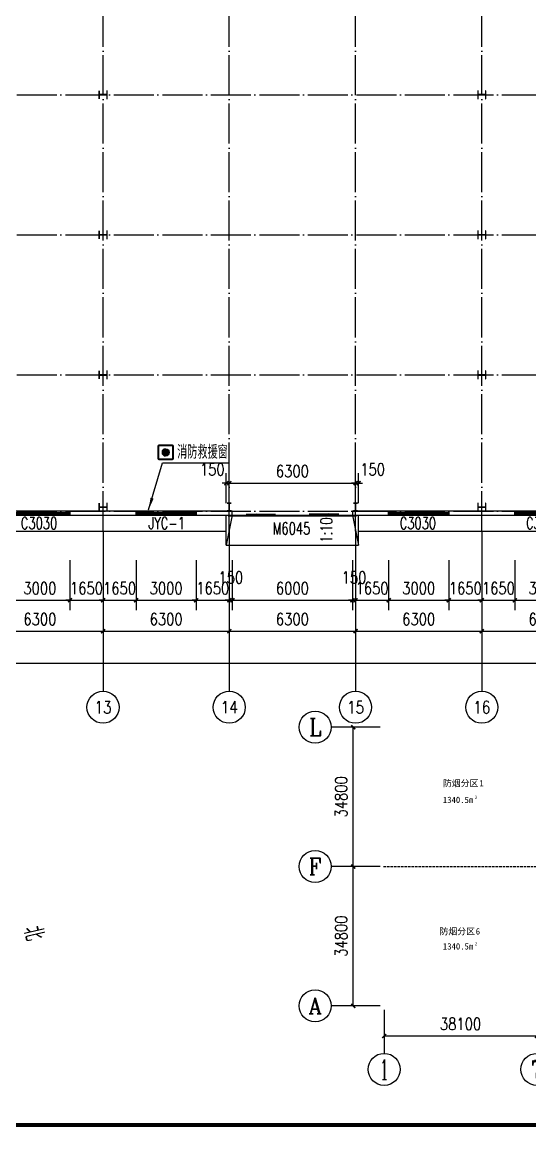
# Model space of a CAD drawing. Extents: x -21908402 to 2288787, y 79687 to 5079726.
# Drawn here: x 2192174 to 2217507, y 437987 to 493183 of the extents above; entities that cross this region are included whole.
import ezdxf
from ezdxf.enums import TextEntityAlignment as Align

# ---------------------------------------------------------------- set-up
doc = ezdxf.new("R2010")
doc.units = 0
doc.header["$LTSCALE"] = 1000
doc.linetypes.add('DASH', pattern=[0.35, 0.25, -0.1])
doc.linetypes.add('DOTE', pattern=[2.42, 2, -0.2, 0.02, -0.2])
doc.layers.get('0').update_dxf_attribs({"linetype": 'CONTINUOUS'})
doc.layers.get('DEFPOINTS').update_dxf_attribs({"linetype": 'CONTINUOUS'})
for name, color, linetype in [('AXIS', 3, 'CONTINUOUS'), ('AXIS_TEXT', 7, 'CONTINUOUS'), ('COLUMN', 9, 'CONTINUOUS'), ('DIM_LEAD', 3, 'CONTINUOUS'), ('DIM_SYMB', 3, 'CONTINUOUS'), ('DOTE', 1, 'DOTE'), ('GROUND', 2, 'CONTINUOUS'), ('PUB_DIM', 3, 'CONTINUOUS'), ('PUB_TEXT', 7, 'CONTINUOUS'), ('PUB_TITLE', 4, 'CONTINUOUS'), ('STAIR', 2, 'CONTINUOUS'), ('WALL', 6, 'CONTINUOUS'), ('WINDOW', 94, 'CONTINUOUS'), ('WINDOW_TEXT', 7, 'CONTINUOUS'), ('XF-灭火救援窗', 1, 'CONTINUOUS')]:
    doc.layers.add(name, color=color, linetype=linetype)
doc.styles.add('_TCH_AXIS', font='COMPLEX', dxfattribs={"bigfont": 'GBCBIG'})
doc.styles.add('_TCH_DIM', font='SIMPLEX', dxfattribs={"bigfont": 'GBCBIG'})
doc.styles.add('_TCH_WINDOW', font='SIMPLEX', dxfattribs={"bigfont": 'GBCBIG'})
doc.styles.add('COMPLEX', font='COMPLEX')
doc.styles.add('DIM_FONT', font='simplex.shx', dxfattribs={"width": 0.8})
doc.styles.add('宋体', font='')
doc.styles.get('宋体').set_extended_font_data('SimSun')
doc.dimstyles.new('DIMN1000', dxfattribs={"dimscale": 10, "dimtxt": 300, "dimasz": 100, "dimexe": 250, "dimexo": 300, "dimgap": 150, "dimtad": 1, "dimdec": 0, "dimzin": 0, "dimtxsty": 'DIM_FONT', "dimblk": 'ARCHTICK', "dimcen": 0.09, "dimclrt": 7, "dimazin": 3, "dimtfac": 1, "dimtdec": 0, "dimtix": 1, "dimtmove": 0, "dimatfit": 3, "dimtolj": 1, "dimtzin": 0})
doc.dimstyles.new('DIMN200', dxfattribs={"dimscale": 2, "dimtxt": 300, "dimasz": 100, "dimexe": 250, "dimexo": 300, "dimgap": 150, "dimtad": 1, "dimdec": 0, "dimzin": 0, "dimtxsty": 'DIM_FONT', "dimblk": 'ARCHTICK', "dimcen": 0.09, "dimclrt": 7, "dimazin": 3, "dimtfac": 1, "dimtdec": 0, "dimtix": 1, "dimtmove": 0, "dimatfit": 3, "dimtolj": 1, "dimtzin": 0})

# ---------------------------------------------------------------- blocks, each defined once
blk = doc.blocks.new('XF-灭火救援窗图例')
at = {"layer": 'XF-灭火救援窗'}
h = blk.add_hatch(color=256, dxfattribs=at)
h.dxf.hatch_style = 1
h.paths.add_polyline_path([(0, 110, 1), (0, 350, 1)])
for points in [[(-200, -20), (200, -20, 0.414214), (250, 30), (250, 430, 0.414214), (200, 480), (-200, 480, 0.414214), (-250, 430), (-250, 30, 0.414214)], [(-210, 0), (210, 0, 0.414214), (230, 20), (230, 440, 0.414214), (210, 460), (-210, 460, 0.414214), (-230, 440), (-230, 20, 0.414214)]]:
    blk.add_lwpolyline(points, format="xyb", close=True, dxfattribs=at)
for points in [[(0, 350, 1), (0, 110, 30.793651)], [(0, 350, -1), (0, 110, -30.793651)]]:
    blk.add_lwpolyline(points, format="xyb", dxfattribs=at)
blk = doc.blocks.new('_AXISO')
blk.add_circle((0, 0), 0.5)
at = {"layer": 'AXIS_TEXT', "style": 'COMPLEX', "width": 1.041667}
blk.add_attdef('A', text='', height=0.56, dxfattribs=at).set_placement((-0.25, -0.28), (0.25, -0.28), align=Align.FIT)
blk = doc.blocks.new('_ARCHTICK')
at = {"color": 0, "linetype": 'BYBLOCK', "const_width": 0.4}
blk.add_lwpolyline([(-0.5, -0.5), (0.5, 0.5)], dxfattribs=at)
blk = doc.blocks.new('*D720')
at = {"layer": 'DEFPOINTS', "color": 0}
for p in [(2397984, 223286), (2436084, 223286), (2436084, 216769)]:
    blk.add_point(p, dxfattribs=at)
at = {"layer": 'PUB_DIM', "color": 0}
for p, q in [((2397984, 220286), (2397984, 214269)), ((2436084, 220286), (2436084, 214269)), ((2397984, 216769), (2436084, 216769))]:
    blk.add_line(p, q, dxfattribs=at)
at = {"layer": 'PUB_DIM', "color": 0, "xscale": 1000, "yscale": 1000, "zscale": 1000, "rotation": 180}
blk.add_blockref('_ARCHTICK', (2397984, 216769), dxfattribs=at)
at = {"layer": 'PUB_DIM', "color": 0, "xscale": 1000, "yscale": 1000, "zscale": 1000}
blk.add_blockref('_ARCHTICK', (2436084, 216769), dxfattribs=at)
at = {"layer": 'PUB_DIM', "color": 7, "insert": (2417034, 219769), "char_height": 3000, "attachment_point": 5, "style": 'DIM_FONT'}
blk.add_mtext('\\A1;38100', dxfattribs=at)
blk = doc.blocks.new('*D721')
at = {"layer": 'DEFPOINTS', "color": 0}
for p in [(2436084, 223286), (2473884, 223286), (2473884, 216769)]:
    blk.add_point(p, dxfattribs=at)
at = {"layer": 'PUB_DIM', "color": 0}
for p, q in [((2436084, 220286), (2436084, 214269)), ((2473884, 220286), (2473884, 214269)), ((2436084, 216769), (2473884, 216769))]:
    blk.add_line(p, q, dxfattribs=at)
at = {"layer": 'PUB_DIM', "color": 0, "xscale": 1000, "yscale": 1000, "zscale": 1000, "rotation": 180}
blk.add_blockref('_ARCHTICK', (2436084, 216769), dxfattribs=at)
at = {"layer": 'PUB_DIM', "color": 0, "xscale": 1000, "yscale": 1000, "zscale": 1000}
blk.add_blockref('_ARCHTICK', (2473884, 216769), dxfattribs=at)
at = {"layer": 'PUB_DIM', "color": 7, "insert": (2454984, 219769), "char_height": 3000, "attachment_point": 5, "style": 'DIM_FONT'}
blk.add_mtext('\\A1;37800', dxfattribs=at)
blk = doc.blocks.new('*D722')
at = {"layer": 'DEFPOINTS', "color": 0}
for p in [(2473884, 223286), (2511984, 223286), (2511984, 216769)]:
    blk.add_point(p, dxfattribs=at)
at = {"layer": 'PUB_DIM', "color": 0}
for p, q in [((2473884, 220286), (2473884, 214269)), ((2511984, 220286), (2511984, 214269)), ((2473884, 216769), (2511984, 216769))]:
    blk.add_line(p, q, dxfattribs=at)
at = {"layer": 'PUB_DIM', "color": 0, "xscale": 1000, "yscale": 1000, "zscale": 1000, "rotation": 180}
blk.add_blockref('_ARCHTICK', (2473884, 216769), dxfattribs=at)
at = {"layer": 'PUB_DIM', "color": 0, "xscale": 1000, "yscale": 1000, "zscale": 1000}
blk.add_blockref('_ARCHTICK', (2511984, 216769), dxfattribs=at)
at = {"layer": 'PUB_DIM', "color": 7, "insert": (2492934, 219769), "char_height": 3000, "attachment_point": 5, "style": 'DIM_FONT'}
blk.add_mtext('\\A1;38100', dxfattribs=at)
blk = doc.blocks.new('*D723')
at = {"layer": 'DEFPOINTS', "color": 0}
for p in [(2390242, 259086), (2395837, 259086), (2395837, 224286)]:
    blk.add_point(p, dxfattribs=at)
at = {"layer": 'PUB_DIM', "color": 0}
for p, q in [((2392837, 259086), (2387742, 259086)), ((2390242, 224286), (2390242, 259086)), ((2392837, 224286), (2387742, 224286))]:
    blk.add_line(p, q, dxfattribs=at)
at = {"layer": 'PUB_DIM', "color": 0, "xscale": 1000, "yscale": 1000, "zscale": 1000}
for p, rotation in [((2390242, 259086), 90), ((2390242, 224286), 270)]:
    blk.add_blockref('_ARCHTICK', p, dxfattribs=dict(at, rotation=rotation))
at = {"layer": 'PUB_DIM', "color": 7, "insert": (2387242, 241686), "char_height": 3000, "attachment_point": 5, "rotation": 90, "style": 'DIM_FONT'}
blk.add_mtext('\\A1;34800', dxfattribs=at)
blk = doc.blocks.new('*D724')
at = {"layer": 'DEFPOINTS', "color": 0}
for p in [(2390242, 293886), (2395837, 293886), (2395837, 259086)]:
    blk.add_point(p, dxfattribs=at)
at = {"layer": 'PUB_DIM', "color": 0}
for p, q in [((2392837, 293886), (2387742, 293886)), ((2390242, 259086), (2390242, 293886)), ((2392837, 259086), (2387742, 259086))]:
    blk.add_line(p, q, dxfattribs=at)
at = {"layer": 'PUB_DIM', "color": 0, "xscale": 1000, "yscale": 1000, "zscale": 1000}
for p, rotation in [((2390242, 293886), 90), ((2390242, 259086), 270)]:
    blk.add_blockref('_ARCHTICK', p, dxfattribs=dict(at, rotation=rotation))
at = {"layer": 'PUB_DIM', "color": 7, "insert": (2387242, 276486), "char_height": 3000, "attachment_point": 5, "rotation": 90, "style": 'DIM_FONT'}
blk.add_mtext('\\A1;34800', dxfattribs=at)
blk = doc.blocks.new('*D331')
at = {"layer": 'DEFPOINTS', "color": 0}
for p in [(2202510, 470146), (2202360, 468552), (2202510, 468552)]:
    blk.add_point(p, dxfattribs=at)
at = {"layer": 'PUB_DIM', "color": 0}
for p, q in [((2202360, 469152), (2202360, 470646)), ((2202510, 469152), (2202510, 470646)), ((2202360, 470146), (2202160, 470146)), ((2202360, 470146), (2202510, 470146)), ((2202510, 470146), (2202710, 470146))]:
    blk.add_line(p, q, dxfattribs=at)
at = {"layer": 'PUB_DIM', "color": 0, "xscale": 200, "yscale": 200, "zscale": 200}
blk.add_blockref('_ARCHTICK', (2202360, 470146), dxfattribs=at)
at = {"layer": 'PUB_DIM', "color": 0, "xscale": 200, "yscale": 200, "zscale": 200, "rotation": 180}
blk.add_blockref('_ARCHTICK', (2202510, 470146), dxfattribs=at)
at = {"layer": 'PUB_DIM', "color": 7, "insert": (2201660, 470836), "char_height": 600, "attachment_point": 5, "style": 'DIM_FONT'}
blk.add_mtext('\\A1;150', dxfattribs=at)
blk = doc.blocks.new('*D332')
at = {"layer": 'DEFPOINTS', "color": 0}
for p in [(2208810, 470146), (2202510, 468552), (2208810, 468552)]:
    blk.add_point(p, dxfattribs=at)
at = {"layer": 'PUB_DIM', "color": 0}
for p, q in [((2202510, 469152), (2202510, 470646)), ((2208810, 469152), (2208810, 470646)), ((2202510, 470146), (2208810, 470146))]:
    blk.add_line(p, q, dxfattribs=at)
at = {"layer": 'PUB_DIM', "color": 0, "xscale": 200, "yscale": 200, "zscale": 200, "rotation": 180}
blk.add_blockref('_ARCHTICK', (2202510, 470146), dxfattribs=at)
at = {"layer": 'PUB_DIM', "color": 0, "xscale": 200, "yscale": 200, "zscale": 200}
blk.add_blockref('_ARCHTICK', (2208810, 470146), dxfattribs=at)
at = {"layer": 'PUB_DIM', "color": 7, "insert": (2205660, 470746), "char_height": 600, "attachment_point": 5, "style": 'DIM_FONT'}
blk.add_mtext('\\A1;6300', dxfattribs=at)
blk = doc.blocks.new('*D333')
at = {"layer": 'DEFPOINTS', "color": 0}
for p in [(2208960, 470146), (2208810, 468552), (2208960, 468552)]:
    blk.add_point(p, dxfattribs=at)
at = {"layer": 'PUB_DIM', "color": 0}
for p, q in [((2208810, 469152), (2208810, 470646)), ((2208960, 469152), (2208960, 470646)), ((2208810, 470146), (2208610, 470146)), ((2208810, 470146), (2208960, 470146)), ((2208960, 470146), (2209160, 470146))]:
    blk.add_line(p, q, dxfattribs=at)
at = {"layer": 'PUB_DIM', "color": 0, "xscale": 200, "yscale": 200, "zscale": 200}
blk.add_blockref('_ARCHTICK', (2208810, 470146), dxfattribs=at)
at = {"layer": 'PUB_DIM', "color": 0, "xscale": 200, "yscale": 200, "zscale": 200, "rotation": 180}
blk.add_blockref('_ARCHTICK', (2208960, 470146), dxfattribs=at)
at = {"layer": 'PUB_DIM', "color": 7, "insert": (2209660, 470836), "char_height": 600, "attachment_point": 5, "style": 'DIM_FONT'}
blk.add_mtext('\\A1;150', dxfattribs=at)
blk = doc.blocks.new('*D452')
at = {"layer": 'DEFPOINTS', "color": 0}
for p in [(2191560, 466899), (2194560, 466899), (2194560, 464299)]:
    blk.add_point(p, dxfattribs=at)
at = {"layer": 'PUB_DIM', "color": 0}
for p, q in [((2191560, 466299), (2191560, 463799)), ((2194560, 466299), (2194560, 463799)), ((2191560, 464299), (2194560, 464299))]:
    blk.add_line(p, q, dxfattribs=at)
at = {"layer": 'PUB_DIM', "color": 0, "xscale": 200, "yscale": 200, "zscale": 200, "rotation": 180}
blk.add_blockref('_ARCHTICK', (2191560, 464299), dxfattribs=at)
at = {"layer": 'PUB_DIM', "color": 0, "xscale": 200, "yscale": 200, "zscale": 200}
blk.add_blockref('_ARCHTICK', (2194560, 464299), dxfattribs=at)
at = {"layer": 'PUB_DIM', "color": 7, "insert": (2193060, 464899), "char_height": 600, "attachment_point": 5, "style": 'DIM_FONT'}
blk.add_mtext('\\A1;3000', dxfattribs=at)
blk = doc.blocks.new('*D453')
at = {"layer": 'DEFPOINTS', "color": 0}
for p in [(2194560, 466899), (2196210, 466899), (2196210, 464299)]:
    blk.add_point(p, dxfattribs=at)
at = {"layer": 'PUB_DIM', "color": 0}
for p, q in [((2194560, 466299), (2194560, 463799)), ((2196210, 466299), (2196210, 463799)), ((2194560, 464299), (2194360, 464299)), ((2194560, 464299), (2196210, 464299)), ((2196210, 464299), (2196410, 464299))]:
    blk.add_line(p, q, dxfattribs=at)
at = {"layer": 'PUB_DIM', "color": 0, "xscale": 200, "yscale": 200, "zscale": 200}
blk.add_blockref('_ARCHTICK', (2194560, 464299), dxfattribs=at)
at = {"layer": 'PUB_DIM', "color": 0, "xscale": 200, "yscale": 200, "zscale": 200, "rotation": 180}
blk.add_blockref('_ARCHTICK', (2196210, 464299), dxfattribs=at)
at = {"layer": 'PUB_DIM', "color": 7, "insert": (2195385, 464899), "char_height": 600, "attachment_point": 5, "style": 'DIM_FONT'}
blk.add_mtext('\\A1;1650', dxfattribs=at)
blk = doc.blocks.new('*D454')
at = {"layer": 'DEFPOINTS', "color": 0}
for p in [(2196210, 466899), (2197860, 466899), (2197860, 464299)]:
    blk.add_point(p, dxfattribs=at)
at = {"layer": 'PUB_DIM', "color": 0}
for p, q in [((2196210, 466299), (2196210, 463799)), ((2197860, 466299), (2197860, 463799)), ((2196210, 464299), (2196010, 464299)), ((2196210, 464299), (2197860, 464299)), ((2197860, 464299), (2198060, 464299))]:
    blk.add_line(p, q, dxfattribs=at)
at = {"layer": 'PUB_DIM', "color": 0, "xscale": 200, "yscale": 200, "zscale": 200}
blk.add_blockref('_ARCHTICK', (2196210, 464299), dxfattribs=at)
at = {"layer": 'PUB_DIM', "color": 0, "xscale": 200, "yscale": 200, "zscale": 200, "rotation": 180}
blk.add_blockref('_ARCHTICK', (2197860, 464299), dxfattribs=at)
at = {"layer": 'PUB_DIM', "color": 7, "insert": (2197035, 464899), "char_height": 600, "attachment_point": 5, "style": 'DIM_FONT'}
blk.add_mtext('\\A1;1650', dxfattribs=at)
blk = doc.blocks.new('*D455')
at = {"layer": 'DEFPOINTS', "color": 0}
for p in [(2197860, 466899), (2200860, 466899), (2200860, 464299)]:
    blk.add_point(p, dxfattribs=at)
at = {"layer": 'PUB_DIM', "color": 0}
for p, q in [((2197860, 466299), (2197860, 463799)), ((2200860, 466299), (2200860, 463799)), ((2197860, 464299), (2200860, 464299))]:
    blk.add_line(p, q, dxfattribs=at)
at = {"layer": 'PUB_DIM', "color": 0, "xscale": 200, "yscale": 200, "zscale": 200, "rotation": 180}
blk.add_blockref('_ARCHTICK', (2197860, 464299), dxfattribs=at)
at = {"layer": 'PUB_DIM', "color": 0, "xscale": 200, "yscale": 200, "zscale": 200}
blk.add_blockref('_ARCHTICK', (2200860, 464299), dxfattribs=at)
at = {"layer": 'PUB_DIM', "color": 7, "insert": (2199360, 464899), "char_height": 600, "attachment_point": 5, "style": 'DIM_FONT'}
blk.add_mtext('\\A1;3000', dxfattribs=at)
blk = doc.blocks.new('*D456')
at = {"layer": 'DEFPOINTS', "color": 0}
for p in [(2200860, 466899), (2202510, 466899), (2202510, 464299)]:
    blk.add_point(p, dxfattribs=at)
at = {"layer": 'PUB_DIM', "color": 0}
for p, q in [((2200860, 466299), (2200860, 463799)), ((2202510, 466299), (2202510, 463799)), ((2200860, 464299), (2200660, 464299)), ((2200860, 464299), (2202510, 464299)), ((2202510, 464299), (2202710, 464299))]:
    blk.add_line(p, q, dxfattribs=at)
at = {"layer": 'PUB_DIM', "color": 0, "xscale": 200, "yscale": 200, "zscale": 200}
blk.add_blockref('_ARCHTICK', (2200860, 464299), dxfattribs=at)
at = {"layer": 'PUB_DIM', "color": 0, "xscale": 200, "yscale": 200, "zscale": 200, "rotation": 180}
blk.add_blockref('_ARCHTICK', (2202510, 464299), dxfattribs=at)
at = {"layer": 'PUB_DIM', "color": 7, "insert": (2201685, 464899), "char_height": 600, "attachment_point": 5, "style": 'DIM_FONT'}
blk.add_mtext('\\A1;1650', dxfattribs=at)
blk = doc.blocks.new('*D457')
at = {"layer": 'DEFPOINTS', "color": 0}
for p in [(2202510, 466899), (2202660, 466899), (2202660, 464299)]:
    blk.add_point(p, dxfattribs=at)
at = {"layer": 'PUB_DIM', "color": 0}
for p, q in [((2202510, 466299), (2202510, 463799)), ((2202660, 466299), (2202660, 463799)), ((2202510, 464299), (2202310, 464299)), ((2202510, 464299), (2202660, 464299)), ((2202660, 464299), (2202860, 464299))]:
    blk.add_line(p, q, dxfattribs=at)
at = {"layer": 'PUB_DIM', "color": 0, "xscale": 200, "yscale": 200, "zscale": 200}
blk.add_blockref('_ARCHTICK', (2202510, 464299), dxfattribs=at)
at = {"layer": 'PUB_DIM', "color": 0, "xscale": 200, "yscale": 200, "zscale": 200, "rotation": 180}
blk.add_blockref('_ARCHTICK', (2202660, 464299), dxfattribs=at)
at = {"layer": 'PUB_DIM', "color": 7, "insert": (2202585, 465434), "char_height": 600, "attachment_point": 5, "style": 'DIM_FONT'}
blk.add_mtext('\\A1;150', dxfattribs=at)
blk = doc.blocks.new('*D458')
at = {"layer": 'DEFPOINTS', "color": 0}
for p in [(2202660, 466899), (2208660, 466899), (2208660, 464299)]:
    blk.add_point(p, dxfattribs=at)
at = {"layer": 'PUB_DIM', "color": 0}
for p, q in [((2202660, 466299), (2202660, 463799)), ((2208660, 466299), (2208660, 463799)), ((2202660, 464299), (2208660, 464299))]:
    blk.add_line(p, q, dxfattribs=at)
at = {"layer": 'PUB_DIM', "color": 0, "xscale": 200, "yscale": 200, "zscale": 200, "rotation": 180}
blk.add_blockref('_ARCHTICK', (2202660, 464299), dxfattribs=at)
at = {"layer": 'PUB_DIM', "color": 0, "xscale": 200, "yscale": 200, "zscale": 200}
blk.add_blockref('_ARCHTICK', (2208660, 464299), dxfattribs=at)
at = {"layer": 'PUB_DIM', "color": 7, "insert": (2205660, 464899), "char_height": 600, "attachment_point": 5, "style": 'DIM_FONT'}
blk.add_mtext('\\A1;6000', dxfattribs=at)
blk = doc.blocks.new('*D459')
at = {"layer": 'DEFPOINTS', "color": 0}
for p in [(2208660, 466899), (2208810, 466899), (2208810, 464299)]:
    blk.add_point(p, dxfattribs=at)
at = {"layer": 'PUB_DIM', "color": 0}
for p, q in [((2208660, 466299), (2208660, 463799)), ((2208810, 466299), (2208810, 463799)), ((2208660, 464299), (2208460, 464299)), ((2208660, 464299), (2208810, 464299)), ((2208810, 464299), (2209010, 464299))]:
    blk.add_line(p, q, dxfattribs=at)
at = {"layer": 'PUB_DIM', "color": 0, "xscale": 200, "yscale": 200, "zscale": 200}
blk.add_blockref('_ARCHTICK', (2208660, 464299), dxfattribs=at)
at = {"layer": 'PUB_DIM', "color": 0, "xscale": 200, "yscale": 200, "zscale": 200, "rotation": 180}
blk.add_blockref('_ARCHTICK', (2208810, 464299), dxfattribs=at)
at = {"layer": 'PUB_DIM', "color": 7, "insert": (2208735, 465434), "char_height": 600, "attachment_point": 5, "style": 'DIM_FONT'}
blk.add_mtext('\\A1;150', dxfattribs=at)
blk = doc.blocks.new('*D460')
at = {"layer": 'DEFPOINTS', "color": 0}
for p in [(2208810, 466899), (2210460, 466899), (2210460, 464299)]:
    blk.add_point(p, dxfattribs=at)
at = {"layer": 'PUB_DIM', "color": 0}
for p, q in [((2208810, 466299), (2208810, 463799)), ((2210460, 466299), (2210460, 463799)), ((2208810, 464299), (2208610, 464299)), ((2208810, 464299), (2210460, 464299)), ((2210460, 464299), (2210660, 464299))]:
    blk.add_line(p, q, dxfattribs=at)
at = {"layer": 'PUB_DIM', "color": 0, "xscale": 200, "yscale": 200, "zscale": 200}
blk.add_blockref('_ARCHTICK', (2208810, 464299), dxfattribs=at)
at = {"layer": 'PUB_DIM', "color": 0, "xscale": 200, "yscale": 200, "zscale": 200, "rotation": 180}
blk.add_blockref('_ARCHTICK', (2210460, 464299), dxfattribs=at)
at = {"layer": 'PUB_DIM', "color": 7, "insert": (2209635, 464899), "char_height": 600, "attachment_point": 5, "style": 'DIM_FONT'}
blk.add_mtext('\\A1;1650', dxfattribs=at)
blk = doc.blocks.new('*D461')
at = {"layer": 'DEFPOINTS', "color": 0}
for p in [(2210460, 466899), (2213460, 466899), (2213460, 464299)]:
    blk.add_point(p, dxfattribs=at)
at = {"layer": 'PUB_DIM', "color": 0}
for p, q in [((2210460, 466299), (2210460, 463799)), ((2213460, 466299), (2213460, 463799)), ((2210460, 464299), (2213460, 464299))]:
    blk.add_line(p, q, dxfattribs=at)
at = {"layer": 'PUB_DIM', "color": 0, "xscale": 200, "yscale": 200, "zscale": 200, "rotation": 180}
blk.add_blockref('_ARCHTICK', (2210460, 464299), dxfattribs=at)
at = {"layer": 'PUB_DIM', "color": 0, "xscale": 200, "yscale": 200, "zscale": 200}
blk.add_blockref('_ARCHTICK', (2213460, 464299), dxfattribs=at)
at = {"layer": 'PUB_DIM', "color": 7, "insert": (2211960, 464899), "char_height": 600, "attachment_point": 5, "style": 'DIM_FONT'}
blk.add_mtext('\\A1;3000', dxfattribs=at)
blk = doc.blocks.new('*D462')
at = {"layer": 'DEFPOINTS', "color": 0}
for p in [(2213460, 466899), (2215110, 466899), (2215110, 464299)]:
    blk.add_point(p, dxfattribs=at)
at = {"layer": 'PUB_DIM', "color": 0}
for p, q in [((2213460, 466299), (2213460, 463799)), ((2215110, 466299), (2215110, 463799)), ((2213460, 464299), (2213260, 464299)), ((2213460, 464299), (2215110, 464299)), ((2215110, 464299), (2215310, 464299))]:
    blk.add_line(p, q, dxfattribs=at)
at = {"layer": 'PUB_DIM', "color": 0, "xscale": 200, "yscale": 200, "zscale": 200}
blk.add_blockref('_ARCHTICK', (2213460, 464299), dxfattribs=at)
at = {"layer": 'PUB_DIM', "color": 0, "xscale": 200, "yscale": 200, "zscale": 200, "rotation": 180}
blk.add_blockref('_ARCHTICK', (2215110, 464299), dxfattribs=at)
at = {"layer": 'PUB_DIM', "color": 7, "insert": (2214285, 464899), "char_height": 600, "attachment_point": 5, "style": 'DIM_FONT'}
blk.add_mtext('\\A1;1650', dxfattribs=at)
blk = doc.blocks.new('*D463')
at = {"layer": 'DEFPOINTS', "color": 0}
for p in [(2215110, 466899), (2216760, 466899), (2216760, 464299)]:
    blk.add_point(p, dxfattribs=at)
at = {"layer": 'PUB_DIM', "color": 0}
for p, q in [((2215110, 466299), (2215110, 463799)), ((2216760, 466299), (2216760, 463799)), ((2215110, 464299), (2214910, 464299)), ((2215110, 464299), (2216760, 464299)), ((2216760, 464299), (2216960, 464299))]:
    blk.add_line(p, q, dxfattribs=at)
at = {"layer": 'PUB_DIM', "color": 0, "xscale": 200, "yscale": 200, "zscale": 200}
blk.add_blockref('_ARCHTICK', (2215110, 464299), dxfattribs=at)
at = {"layer": 'PUB_DIM', "color": 0, "xscale": 200, "yscale": 200, "zscale": 200, "rotation": 180}
blk.add_blockref('_ARCHTICK', (2216760, 464299), dxfattribs=at)
at = {"layer": 'PUB_DIM', "color": 7, "insert": (2215935, 464899), "char_height": 600, "attachment_point": 5, "style": 'DIM_FONT'}
blk.add_mtext('\\A1;1650', dxfattribs=at)
blk = doc.blocks.new('*D464')
at = {"layer": 'DEFPOINTS', "color": 0}
for p in [(2216760, 466899), (2219760, 466899), (2219760, 464299)]:
    blk.add_point(p, dxfattribs=at)
at = {"layer": 'PUB_DIM', "color": 0}
for p, q in [((2216760, 466299), (2216760, 463799)), ((2219760, 466299), (2219760, 463799)), ((2216760, 464299), (2219760, 464299))]:
    blk.add_line(p, q, dxfattribs=at)
at = {"layer": 'PUB_DIM', "color": 0, "xscale": 200, "yscale": 200, "zscale": 200, "rotation": 180}
blk.add_blockref('_ARCHTICK', (2216760, 464299), dxfattribs=at)
at = {"layer": 'PUB_DIM', "color": 0, "xscale": 200, "yscale": 200, "zscale": 200}
blk.add_blockref('_ARCHTICK', (2219760, 464299), dxfattribs=at)
at = {"layer": 'PUB_DIM', "color": 7, "insert": (2218260, 464899), "char_height": 600, "attachment_point": 5, "style": 'DIM_FONT'}
blk.add_mtext('\\A1;3000', dxfattribs=at)
blk = doc.blocks.new('*D619')
at = {"layer": 'AXIS', "color": 0}
for p, q in [((2189910, 467152), (2189910, 462252)), ((2196210, 467152), (2196210, 462252)), ((2189910, 462752), (2196210, 462752))]:
    blk.add_line(p, q, dxfattribs=at)
at = {"layer": 'DEFPOINTS', "color": 0}
for p in [(2189910, 467752), (2196210, 467752), (2196210, 462752)]:
    blk.add_point(p, dxfattribs=at)
at = {"layer": 'AXIS', "color": 0, "xscale": 200, "yscale": 200, "zscale": 200, "rotation": 180}
blk.add_blockref('_ARCHTICK', (2189910, 462752), dxfattribs=at)
at = {"layer": 'AXIS', "color": 0, "xscale": 200, "yscale": 200, "zscale": 200}
blk.add_blockref('_ARCHTICK', (2196210, 462752), dxfattribs=at)
at = {"layer": 'AXIS', "color": 7, "insert": (2193060, 463352), "char_height": 600, "attachment_point": 5, "style": 'DIM_FONT'}
blk.add_mtext('\\A1;6300', dxfattribs=at)
blk = doc.blocks.new('*D620')
at = {"layer": 'AXIS', "color": 0}
for p, q in [((2196210, 467152), (2196210, 462252)), ((2202510, 467152), (2202510, 462252)), ((2196210, 462752), (2202510, 462752))]:
    blk.add_line(p, q, dxfattribs=at)
at = {"layer": 'DEFPOINTS', "color": 0}
for p in [(2196210, 467752), (2202510, 467752), (2202510, 462752)]:
    blk.add_point(p, dxfattribs=at)
at = {"layer": 'AXIS', "color": 0, "xscale": 200, "yscale": 200, "zscale": 200, "rotation": 180}
blk.add_blockref('_ARCHTICK', (2196210, 462752), dxfattribs=at)
at = {"layer": 'AXIS', "color": 0, "xscale": 200, "yscale": 200, "zscale": 200}
blk.add_blockref('_ARCHTICK', (2202510, 462752), dxfattribs=at)
at = {"layer": 'AXIS', "color": 7, "insert": (2199360, 463352), "char_height": 600, "attachment_point": 5, "style": 'DIM_FONT'}
blk.add_mtext('\\A1;6300', dxfattribs=at)
blk = doc.blocks.new('*D621')
at = {"layer": 'AXIS', "color": 0}
for p, q in [((2202510, 467152), (2202510, 462252)), ((2208810, 467152), (2208810, 462252)), ((2202510, 462752), (2208810, 462752))]:
    blk.add_line(p, q, dxfattribs=at)
at = {"layer": 'DEFPOINTS', "color": 0}
for p in [(2202510, 467752), (2208810, 467752), (2208810, 462752)]:
    blk.add_point(p, dxfattribs=at)
at = {"layer": 'AXIS', "color": 0, "xscale": 200, "yscale": 200, "zscale": 200, "rotation": 180}
blk.add_blockref('_ARCHTICK', (2202510, 462752), dxfattribs=at)
at = {"layer": 'AXIS', "color": 0, "xscale": 200, "yscale": 200, "zscale": 200}
blk.add_blockref('_ARCHTICK', (2208810, 462752), dxfattribs=at)
at = {"layer": 'AXIS', "color": 7, "insert": (2205660, 463352), "char_height": 600, "attachment_point": 5, "style": 'DIM_FONT'}
blk.add_mtext('\\A1;6300', dxfattribs=at)
blk = doc.blocks.new('*D622')
at = {"layer": 'AXIS', "color": 0}
for p, q in [((2208810, 467152), (2208810, 462252)), ((2215110, 467152), (2215110, 462252)), ((2208810, 462752), (2215110, 462752))]:
    blk.add_line(p, q, dxfattribs=at)
at = {"layer": 'DEFPOINTS', "color": 0}
for p in [(2208810, 467752), (2215110, 467752), (2215110, 462752)]:
    blk.add_point(p, dxfattribs=at)
at = {"layer": 'AXIS', "color": 0, "xscale": 200, "yscale": 200, "zscale": 200, "rotation": 180}
blk.add_blockref('_ARCHTICK', (2208810, 462752), dxfattribs=at)
at = {"layer": 'AXIS', "color": 0, "xscale": 200, "yscale": 200, "zscale": 200}
blk.add_blockref('_ARCHTICK', (2215110, 462752), dxfattribs=at)
at = {"layer": 'AXIS', "color": 7, "insert": (2211960, 463352), "char_height": 600, "attachment_point": 5, "style": 'DIM_FONT'}
blk.add_mtext('\\A1;6300', dxfattribs=at)
blk = doc.blocks.new('*D623')
at = {"layer": 'AXIS', "color": 0}
for p, q in [((2215110, 467152), (2215110, 462252)), ((2221410, 467152), (2221410, 462252)), ((2215110, 462752), (2221410, 462752))]:
    blk.add_line(p, q, dxfattribs=at)
at = {"layer": 'DEFPOINTS', "color": 0}
for p in [(2215110, 467752), (2221410, 467752), (2221410, 462752)]:
    blk.add_point(p, dxfattribs=at)
at = {"layer": 'AXIS', "color": 0, "xscale": 200, "yscale": 200, "zscale": 200, "rotation": 180}
blk.add_blockref('_ARCHTICK', (2215110, 462752), dxfattribs=at)
at = {"layer": 'AXIS', "color": 0, "xscale": 200, "yscale": 200, "zscale": 200}
blk.add_blockref('_ARCHTICK', (2221410, 462752), dxfattribs=at)
at = {"layer": 'AXIS', "color": 7, "insert": (2218260, 463352), "char_height": 600, "attachment_point": 5, "style": 'DIM_FONT'}
blk.add_mtext('\\A1;6300', dxfattribs=at)
blk = doc.blocks.new('*D627')
at = {"layer": 'AXIS', "color": 0}
for p, q in [((2120110, 467152), (2120110, 460652)), ((2234510, 467152), (2234510, 460652)), ((2120110, 461152), (2234510, 461152))]:
    blk.add_line(p, q, dxfattribs=at)
at = {"layer": 'DEFPOINTS', "color": 0}
for p in [(2120110, 467752), (2234510, 467752), (2234510, 461152)]:
    blk.add_point(p, dxfattribs=at)
at = {"layer": 'AXIS', "color": 0, "xscale": 200, "yscale": 200, "zscale": 200, "rotation": 180}
blk.add_blockref('_ARCHTICK', (2120110, 461152), dxfattribs=at)
at = {"layer": 'AXIS', "color": 0, "xscale": 200, "yscale": 200, "zscale": 200}
blk.add_blockref('_ARCHTICK', (2234510, 461152), dxfattribs=at)
at = {"layer": 'AXIS', "color": 7, "insert": (2177310, 461752), "char_height": 600, "attachment_point": 5, "style": 'DIM_FONT'}
blk.add_mtext('\\A1;114400', dxfattribs=at)
blk = doc.blocks.new('$DORLIB2D$00000130')
at = {"color": 0, "linetype": 'CONTINUOUS'}
for p, q in [((-0.5333, 0.6601), (-0.5333, 0.5127)), ((0, 0.6601), (-0.5333, 0.6601)), ((0, 0.5127), (0, 0.6601)), ((0.5333, 0.6601), (0, 0.6601)), ((0.5333, 0.6601), (0.5333, 0.5127)), ((0, 0.5127), (-0.5333, 0.5127)), ((0.5333, 0.5127), (0, 0.5127)), ((-0.3853, 0.2694), (-0.1396, 0.2694)), ((-0.3853, 0.2694), (-0.2999, 0.2144)), ((-0.2999, 0.2144), (-0.2999, 0.2694)), ((0.3853, 0.2694), (0.1396, 0.2694)), ((0.2999, 0.2144), (0.2999, 0.2694)), ((0.3853, 0.2694), (0.2999, 0.2144))]:
    blk.add_line(p, q, dxfattribs=at)
blk = doc.blocks.new('$WINLIB2D$00000001')
at = {"color": 0}
for points in [[(-0.5, 0.5), (-0.5, -0.5)], [(-0.5, 0.5), (0.5, 0.5)], [(0.5, -0.5), (0.5, 0.5)], [(0.5, 0.167), (-0.5, 0.167)], [(0.5, -0.167), (-0.5, -0.167)], [(-0.5, -0.5), (0.5, -0.5)]]:
    blk.add_lwpolyline(points, dxfattribs=at)
blk = doc.blocks.new('FYFQ')
at = {"linetype": 'DASH', "ltscale": 2.5}
for p, q in [((2436083.5, 294086.4), (2436083.5, 224086.4)), ((2473883.5, 294086.4), (2473883.5, 224086.4)), ((2397783.5, 259086.4), (2512183.5, 259086.4))]:
    blk.add_line(p, q, dxfattribs=at)
at = {"const_width": 20}
blk.add_lwpolyline([(2397783.5, 294086.4), (2512183.5, 294086.4), (2512183.5, 224086.4), (2397783.5, 224086.4)], close=True, dxfattribs=at)
at = {"layer": 'AXIS'}
for p, q in [((2396983.5, 293886.4), (2384756.1, 293886.4)), ((2396983.5, 259086.4), (2384756.1, 259086.4)), ((2396983.5, 224286.4), (2384756.1, 224286.4)), ((2397983.5, 223286.4), (2397983.5, 212418.2)), ((2436083.5, 223286.4), (2436083.5, 212418.2)), ((2473883.5, 223286.4), (2473883.5, 212418.2)), ((2511983.5, 223286.4), (2511983.5, 212418.2))]:
    blk.add_line(p, q, dxfattribs=at)
ref = blk.add_blockref('_AXISO', (2380756.1, 293886.4), dxfattribs=dict(at, xscale=8000, yscale=8000, zscale=8000))
ref.add_attrib('A', 'L', dxfattribs={"layer": 'AXIS_TEXT', "height": 4273.3, "style": '_TCH_AXIS'}).set_placement((2379230, 291749.8), (2382282.3, 291749.8), align=Align.FIT)
ref = blk.add_blockref('_AXISO', (2380756.1, 259086.4), dxfattribs=dict(at, xscale=8000, yscale=8000, zscale=8000))
ref.add_attrib('A', 'F', dxfattribs={"layer": 'AXIS_TEXT', "height": 4166.7, "style": '_TCH_AXIS'}).set_placement((2379168.8, 257003.1), (2382343.5, 257003.1), align=Align.FIT)
ref = blk.add_blockref('_AXISO', (2380756.1, 224286.4), dxfattribs=dict(at, xscale=8000, yscale=8000, zscale=8000))
ref.add_attrib('A', 'A', dxfattribs={"layer": 'AXIS_TEXT', "height": 3965, "style": '_TCH_AXIS'}).set_placement((2379056.9, 222303.9), (2382455.4, 222303.9), align=Align.FIT)
ref = blk.add_blockref('_AXISO', (2397983.5, 208418.2), dxfattribs=dict(at, xscale=8000, yscale=8000, zscale=8000))
ref.add_attrib('A', '1', dxfattribs={"layer": 'AXIS_TEXT', "height": 4996.6, "style": '_TCH_AXIS'}).set_placement((2396912.8, 205919.9), (2399054.2, 205919.9), align=Align.FIT)
ref = blk.add_blockref('_AXISO', (2436083.5, 208418.2), dxfattribs=dict(at, xscale=8000, yscale=8000, zscale=8000))
ref.add_attrib('A', '7', dxfattribs={"layer": 'AXIS_TEXT', "height": 4383.9, "style": '_TCH_AXIS'}).set_placement((2434622.2, 206226.3), (2437544.8, 206226.3), align=Align.FIT)
ref = blk.add_blockref('_AXISO', (2473883.5, 208418.2), dxfattribs=dict(at, xscale=8000, yscale=8000, zscale=8000))
ref.add_attrib('A', '13', dxfattribs={"layer": 'AXIS_TEXT', "height": 3092.26, "style": '_TCH_AXIS'}).set_placement((2471748.4, 206872.1), (2476018.7, 206872.1), align=Align.FIT)
ref = blk.add_blockref('_AXISO', (2511983.5, 208418.2), dxfattribs=dict(at, xscale=8000, yscale=8000, zscale=8000))
ref.add_attrib('A', '19', dxfattribs={"layer": 'AXIS_TEXT', "height": 3092.26, "style": '_TCH_AXIS'}).set_placement((2509848.4, 206872.1), (2514118.7, 206872.1), align=Align.FIT)
at = {"layer": 'PUB_TEXT', "style": '宋体'}
for s, height, p in [('防烟分区', 1586.08, (2412626.4, 279085.3)), ('1', 1586.1, (2421699.8, 279085.3)), ('防烟分区', 1586.08, (2449276.9, 279085.3)), ('2', 1586.1, (2458350.3, 279085.3)), ('防烟分区', 1586.08, (2488169.7, 279085.3)), ('3', 1586.1, (2497243.1, 279085.3)), ('1340.5m', 1586.08, (2412628.6, 274952)), ('2', 793, (2420567.8, 276002)), ('1340.5m', 1586.08, (2488911.8, 274952)), ('2', 793, (2496851.1, 276002)), ('1323.0m', 1586.08, (2449829, 273223.9)), ('2', 793, (2457768.3, 274273.9)), ('防烟分区', 1586.08, (2411752.2, 242093.2)), ('6', 1586.1, (2420825.6, 242093.2)), ('防烟分区', 1586.08, (2449570.1, 242093.2)), ('5', 1586.1, (2458643.5, 242093.2)), ('防烟分区', 1586.08, (2488169.7, 242093.2)), ('4', 1586.1, (2497243.1, 242093.2)), ('2', 793, (2420567.8, 239407.7)), ('1323.0m', 1586.08, (2449829, 239069.3)), ('2', 793, (2457768.3, 240119.3)), ('1340.5m', 1586.08, (2488911.8, 239069.3)), ('2', 793, (2496851.1, 240119.3)), ('1340.5m', 1586.08, (2412628.6, 238357.7))]:
    blk.add_text(s, height=height, dxfattribs=at).set_placement(p)
at = {"layer": 'PUB_DIM'}
for p1, p2, distance, picture, middle in [((2395836.9, 259086.4), (2395836.9, 293886.4), 5594.6, '*D724', (2387242.3, 276486.4)), ((2395836.9, 224286.4), (2395836.9, 259086.4), 5594.6, '*D723', (2387242.3, 241686.4)), ((2397983.5, 223286.4), (2436083.5, 223286.4), -6517.8, '*D720', (2417033.5, 219768.6)), ((2436083.5, 223286.4), (2473883.5, 223286.4), -6517.8, '*D721', (2454983.5, 219768.6)), ((2473883.5, 223286.4), (2511983.5, 223286.4), -6517.8, '*D722', (2492933.5, 219768.6))]:
    dim = blk.add_aligned_dim(p1=p1, p2=p2, distance=distance, dimstyle='DIMN1000', dxfattribs=at)
    dim.commit()
    dim.dimension.update_dxf_attribs({"geometry": picture, "text_midpoint": middle})

msp = doc.modelspace()

# ---------------------------------------------------------------- linework, layer by layer
at = {"layer": 'AXIS'}
for p, q in [((2196210, 467752.5), (2196210, 459752.5)), ((2202510, 467752.5), (2202510, 459752.5)), ((2208810, 467752.5), (2208810, 459752.5)), ((2215110, 467752.5), (2215110, 459752.5))]:
    msp.add_line(p, q, dxfattribs=at)
at = {"layer": 'COLUMN'}
for p, q in [((2196026, 489752.5), (2196010, 489752.5)), ((2196010, 489752.5), (2196010, 489352.5)), ((2196026, 489557.5), (2196026, 489752.5)), ((2196410, 489752.5), (2196394, 489752.5)), ((2196394, 489752.5), (2196394, 489557.5)), ((2196410, 489352.5), (2196410, 489752.5)), ((2214926, 489752.5), (2214910, 489752.5)), ((2214910, 489752.5), (2214910, 489352.5)), ((2214926, 489557.5), (2214926, 489752.5)), ((2215310, 489752.5), (2215294, 489752.5)), ((2215294, 489752.5), (2215294, 489557.5)), ((2215310, 489352.5), (2215310, 489752.5)), ((2196010, 489352.5), (2196026, 489352.5)), ((2196394, 489557.5), (2196026, 489557.5)), ((2196026, 489547.5), (2196394, 489547.5)), ((2196026, 489352.5), (2196026, 489547.5)), ((2196394, 489547.5), (2196394, 489352.5)), ((2196394, 489352.5), (2196410, 489352.5)), ((2214910, 489352.5), (2214926, 489352.5)), ((2215294, 489557.5), (2214926, 489557.5)), ((2214926, 489547.5), (2215294, 489547.5)), ((2214926, 489352.5), (2214926, 489547.5)), ((2215294, 489547.5), (2215294, 489352.5)), ((2215294, 489352.5), (2215310, 489352.5)), ((2196026, 482752.5), (2196010, 482752.5)), ((2196010, 482752.5), (2196010, 482352.5)), ((2196026, 482557.5), (2196026, 482752.5)), ((2196394, 482557.5), (2196026, 482557.5)), ((2196026, 482547.5), (2196394, 482547.5)), ((2196026, 482352.5), (2196026, 482547.5)), ((2196410, 482752.5), (2196394, 482752.5)), ((2196394, 482752.5), (2196394, 482557.5)), ((2196394, 482547.5), (2196394, 482352.5)), ((2196410, 482352.5), (2196410, 482752.5)), ((2214926, 482752.5), (2214910, 482752.5)), ((2214910, 482752.5), (2214910, 482352.5)), ((2214926, 482557.5), (2214926, 482752.5)), ((2215294, 482557.5), (2214926, 482557.5)), ((2214926, 482547.5), (2215294, 482547.5)), ((2214926, 482352.5), (2214926, 482547.5)), ((2215310, 482752.5), (2215294, 482752.5)), ((2215294, 482752.5), (2215294, 482557.5)), ((2215294, 482547.5), (2215294, 482352.5)), ((2215310, 482352.5), (2215310, 482752.5)), ((2196010, 482352.5), (2196026, 482352.5)), ((2196394, 482352.5), (2196410, 482352.5)), ((2214910, 482352.5), (2214926, 482352.5)), ((2215294, 482352.5), (2215310, 482352.5)), ((2196026, 475752.5), (2196010, 475752.5)), ((2196010, 475752.5), (2196010, 475352.5)), ((2196010, 475352.5), (2196026, 475352.5)), ((2196026, 475557.5), (2196026, 475752.5)), ((2196394, 475557.5), (2196026, 475557.5)), ((2196026, 475547.5), (2196394, 475547.5)), ((2196026, 475352.5), (2196026, 475547.5)), ((2196410, 475752.5), (2196394, 475752.5)), ((2196394, 475752.5), (2196394, 475557.5)), ((2196394, 475547.5), (2196394, 475352.5)), ((2196394, 475352.5), (2196410, 475352.5)), ((2196410, 475352.5), (2196410, 475752.5)), ((2214926, 475752.5), (2214910, 475752.5)), ((2214910, 475752.5), (2214910, 475352.5)), ((2214910, 475352.5), (2214926, 475352.5)), ((2214926, 475557.5), (2214926, 475752.5)), ((2215294, 475557.5), (2214926, 475557.5)), ((2214926, 475547.5), (2215294, 475547.5)), ((2214926, 475352.5), (2214926, 475547.5)), ((2215310, 475752.5), (2215294, 475752.5)), ((2215294, 475752.5), (2215294, 475557.5)), ((2215294, 475547.5), (2215294, 475352.5)), ((2215294, 475352.5), (2215310, 475352.5)), ((2215310, 475352.5), (2215310, 475752.5)), ((2196026, 469152.5), (2196010, 469152.5)), ((2196010, 469152.5), (2196010, 468752.5)), ((2196010, 468752.5), (2196026, 468752.5)), ((2196026, 468957.5), (2196026, 469152.5)), ((2196394, 468957.5), (2196026, 468957.5)), ((2196026, 468947.5), (2196394, 468947.5)), ((2196026, 468752.5), (2196026, 468947.5)), ((2196410, 469152.5), (2196394, 469152.5)), ((2196394, 469152.5), (2196394, 468957.5)), ((2196394, 468947.5), (2196394, 468752.5)), ((2196394, 468752.5), (2196410, 468752.5)), ((2196410, 468752.5), (2196410, 469152.5)), ((2202610, 469152.5), (2202410, 469152.5)), ((2202410, 469152.5), (2202410, 469142.5)), ((2202410, 469142.5), (2202497.9, 469142.5)), ((2202497.9, 468762.5), (2202410, 468762.5)), ((2202410, 468762.5), (2202410, 468752.5)), ((2202410, 468752.5), (2202610, 468752.5)), ((2202497.9, 469142.5), (2202502.9, 469137.5)), ((2202502.9, 468767.5), (2202497.9, 468762.5)), ((2202502.9, 469137.5), (2202502.9, 468767.5)), ((2202508.9, 469137.5), (2202513.9, 469142.5)), ((2202508.9, 468767.5), (2202508.9, 469137.5)), ((2202513.9, 468762.5), (2202508.9, 468767.5)), ((2202513.9, 469142.5), (2202610, 469142.5)), ((2202610, 468762.5), (2202513.9, 468762.5)), ((2202610, 469142.5), (2202610, 469152.5)), ((2202610, 468752.5), (2202610, 468762.5)), ((2208910, 469152.5), (2208710, 469152.5)), ((2208710, 469152.5), (2208710, 469142.5)), ((2208710, 469142.5), (2208797.9, 469142.5)), ((2208797.9, 468762.5), (2208710, 468762.5)), ((2208710, 468762.5), (2208710, 468752.5)), ((2208710, 468752.5), (2208910, 468752.5)), ((2208797.9, 469142.5), (2208802.9, 469137.5)), ((2208802.9, 468767.5), (2208797.9, 468762.5)), ((2208802.9, 469137.5), (2208802.9, 468767.5)), ((2208808.9, 469137.5), (2208813.9, 469142.5)), ((2208808.9, 468767.5), (2208808.9, 469137.5)), ((2208813.9, 468762.5), (2208808.9, 468767.5)), ((2208813.9, 469142.5), (2208910, 469142.5)), ((2208910, 468762.5), (2208813.9, 468762.5)), ((2208910, 469142.5), (2208910, 469152.5)), ((2208910, 468752.5), (2208910, 468762.5)), ((2214926, 469152.5), (2214910, 469152.5)), ((2214910, 469152.5), (2214910, 468752.5)), ((2214910, 468752.5), (2214926, 468752.5)), ((2214926, 468957.5), (2214926, 469152.5)), ((2215294, 468957.5), (2214926, 468957.5)), ((2214926, 468947.5), (2215294, 468947.5)), ((2214926, 468752.5), (2214926, 468947.5)), ((2215310, 469152.5), (2215294, 469152.5)), ((2215294, 469152.5), (2215294, 468957.5)), ((2215294, 468947.5), (2215294, 468752.5)), ((2215294, 468752.5), (2215310, 468752.5)), ((2215310, 468752.5), (2215310, 469152.5))]:
    msp.add_line(p, q, dxfattribs=at)
at = {"layer": 'DIM_LEAD'}
for p, q in [((2198484.7, 468819.1), (2199178.4, 471159.6)), ((2199178.4, 471159.6), (2202477.2, 471159.6))]:
    msp.add_line(p, q, dxfattribs=at)
msp.add_lwpolyline([(2198484.7, 468819.1, 0, 160, 0), (2198655.2, 469394.4, 0, 0, 0)], format="xyseb", dxfattribs=at)
at = {"layer": 'DIM_SYMB'}
msp.add_lwpolyline([(2207859.1, 468352.1, 0, 0, 0), (2207859.1, 467820.3, 160, 0, 0), (2207859.1, 467220.3, 0, 0, 0)], format="xyseb", dxfattribs=at)
at = {"layer": 'DOTE'}
for p, q in [((2196210, 467752.5), (2196210, 539352.5)), ((2202510, 467752.5), (2202510, 539352.5)), ((2208810, 467752.5), (2208810, 539352.5)), ((2215110, 467752.5), (2215110, 539352.5)), ((2119310, 489552.5), (2235310, 489552.5)), ((2119310, 482552.5), (2235310, 482552.5)), ((2119310, 475552.5), (2235310, 475552.5)), ((2119310, 468752.5), (2235310, 468752.5))]:
    msp.add_line(p, q, dxfattribs=at)
at = {"layer": 'GROUND'}
for p, q in [((2190059.8, 468552.5), (2202359.8, 468552.5)), ((2208959.8, 468552.5), (2221259.8, 468552.5)), ((2190059.8, 467752.5), (2202359.8, 467752.5)), ((2208959.8, 467752.5), (2221259.8, 467752.5))]:
    msp.add_line(p, q, dxfattribs=at)
at = {"layer": 'PUB_TITLE', "const_width": 200}
msp.add_lwpolyline([(2100686.8, 438087.5), (2261886.8, 438087.5), (2261886.8, 552887.5), (2100686.8, 552887.5)], close=True, dxfattribs=at)
at = {"layer": 'STAIR'}
for p, q in [((2202359.8, 467052.5), (2202359.8, 468552.5)), ((2202359.8, 468552.5), (2208959.8, 468552.5)), ((2202659.8, 468552.5), (2202359.8, 467052.5)), ((2208659.8, 468552.5), (2208959.8, 467052.5)), ((2208959.8, 467052.5), (2208959.8, 468552.5)), ((2202359.8, 467052.5), (2208959.8, 467052.5))]:
    msp.add_line(p, q, dxfattribs=at)
at = {"layer": 'WALL'}
for p, q in [((2197860, 468752.5), (2194560, 468752.5)), ((2194560, 468752.5), (2194560, 468552.5)), ((2197860, 468552.5), (2197860, 468752.5)), ((2202410, 468752.5), (2200860, 468752.5)), ((2200860, 468752.5), (2200860, 468552.5)), ((2202659.8, 468752.5), (2202610, 468752.5)), ((2202659.8, 468552.5), (2202659.8, 468752.5)), ((2208710, 468752.5), (2208659.8, 468752.5)), ((2208659.8, 468752.5), (2208659.8, 468552.5)), ((2210460, 468752.5), (2208910, 468752.5)), ((2210460, 468552.5), (2210460, 468752.5)), ((2216760, 468752.5), (2213460, 468752.5)), ((2213460, 468752.5), (2213460, 468552.5)), ((2216760, 468552.5), (2216760, 468752.5)), ((2194560, 468552.5), (2197860, 468552.5)), ((2200860, 468552.5), (2202510, 468552.5)), ((2202510, 468552.5), (2202659.8, 468552.5)), ((2208659.8, 468552.5), (2208810, 468552.5)), ((2208810, 468552.5), (2210460, 468552.5)), ((2213460, 468552.5), (2216760, 468552.5))]:
    msp.add_line(p, q, dxfattribs=at)

# ---------------------------------------------------------------- block references
at = {"xscale": 0.1999999999534339, "yscale": 0.2000000000116415, "zscale": 0.2}
msp.add_blockref('FYFQ', (1730643.2, 399178.3), dxfattribs=at)
at = {"layer": 'AXIS'}
ref = msp.add_blockref('_AXISO', (2196210, 458952.5), dxfattribs=dict(at, xscale=1600, yscale=1600, zscale=1600))
ref.add_attrib('A', '13', dxfattribs={"layer": 'AXIS_TEXT', "height": 618.45, "style": '_TCH_AXIS'}).set_placement((2195783, 458643.2), (2196637.1, 458643.2), align=Align.FIT)
ref = msp.add_blockref('_AXISO', (2202510, 458952.5), dxfattribs=dict(at, xscale=1600, yscale=1600, zscale=1600))
ref.add_attrib('A', '14', dxfattribs={"layer": 'AXIS_TEXT', "height": 593.74, "style": '_TCH_AXIS'}).set_placement((2202071.8, 458655.6), (2202948.3, 458655.6), align=Align.FIT)
ref = msp.add_blockref('_AXISO', (2208810, 458952.5), dxfattribs=dict(at, xscale=1600, yscale=1600, zscale=1600))
ref.add_attrib('A', '15', dxfattribs={"layer": 'AXIS_TEXT', "height": 618.45, "style": '_TCH_AXIS'}).set_placement((2208383, 458643.2), (2209237.1, 458643.2), align=Align.FIT)
ref = msp.add_blockref('_AXISO', (2215110, 458952.5), dxfattribs=dict(at, xscale=1600, yscale=1600, zscale=1600))
ref.add_attrib('A', '16', dxfattribs={"layer": 'AXIS_TEXT', "height": 618.45, "style": '_TCH_AXIS'}).set_placement((2214683, 458643.2), (2215537.1, 458643.2), align=Align.FIT)
at = {"layer": 'WINDOW'}
ref = msp.add_blockref('$WINLIB2D$00000001', (2193060, 468652.5), dxfattribs=dict(at, xscale=-3000, yscale=200, zscale=-3000))
ref.add_attrib('A', 'C3030', (2192110, 467852.2), dxfattribs={"layer": 'WINDOW_TEXT', "height": 595, "style": '_TCH_WINDOW', "width": 0.705882})
ref = msp.add_blockref('$WINLIB2D$00000001', (2199360, 468652.5), dxfattribs=dict(at, xscale=-3000, yscale=200, zscale=-3000))
ref.add_attrib('A', 'JYC-1', (2198480, 467852.2), dxfattribs={"layer": 'WINDOW_TEXT', "height": 595, "style": '_TCH_WINDOW', "width": 0.705882})
ref = msp.add_blockref('$WINLIB2D$00000001', (2211960, 468652.5), dxfattribs=dict(at, xscale=-3000, yscale=200, zscale=-3000))
ref.add_attrib('A', 'C3030', (2211010, 467852.2), dxfattribs={"layer": 'WINDOW_TEXT', "height": 595, "style": '_TCH_WINDOW', "width": 0.705882})
ref = msp.add_blockref('$WINLIB2D$00000001', (2218260, 468652.5), dxfattribs=dict(at, xscale=-3000, yscale=200, zscale=-3000))
ref.add_attrib('A', 'C3030', (2217310, 467852.2), dxfattribs={"layer": 'WINDOW_TEXT', "height": 595, "style": '_TCH_WINDOW', "width": 0.705882})
ref = msp.add_blockref('$DORLIB2D$00000130', (2205659.8, 468652.5), dxfattribs=dict(at, xscale=-6000, yscale=-200, zscale=-6000))
ref.add_attrib('A', 'M6045', (2204679.8, 467588.4), dxfattribs={"layer": 'WINDOW_TEXT', "height": 595, "style": '_TCH_WINDOW', "width": 0.705882})
at = {"layer": 'XF-灭火救援窗', "xscale": -1.5, "yscale": 1.5, "zscale": 1.5}
msp.add_blockref('XF-灭火救援窗图例', (2199334.6, 471341.8), dxfattribs=at)

# ---------------------------------------------------------------- texts
at = {"layer": 'PUB_TEXT', "style": '_TCH_DIM'}
msp.add_text('消防救援窗', height=675.18, dxfattribs=at).set_placement((2199906.5, 471369.6))
at = {"layer": 'PUB_TEXT', "style": '_TCH_DIM', "width": 0.705882}
msp.add_text('1:10', height=595, rotation=90, dxfattribs=at).set_placement((2207649.1, 467176.2))
at = {"layer": 'PUB_TEXT', "style": '_TCH_DIM'}
msp.add_text('北', height=964.5, rotation=283.03, dxfattribs=at).set_placement((2192204.8, 447896))

# ---------------------------------------------------------------- dimensions: what is measured, and where the dimension line sits
at = {"layer": 'AXIS'}
for p1, p2, distance, picture, middle in [((2120110, 467752.5), (2234510, 467752.5), -6600, '*D627', (2177310, 461752.5)), ((2189910, 467752.5), (2196210, 467752.5), -5000, '*D619', (2193060, 463352.5)), ((2196210, 467752.5), (2202510, 467752.5), -5000, '*D620', (2199360, 463352.5)), ((2202510, 467752.5), (2208810, 467752.5), -5000, '*D621', (2205660, 463352.5)), ((2208810, 467752.5), (2215110, 467752.5), -5000, '*D622', (2211960, 463352.5)), ((2215110, 467752.5), (2221410, 467752.5), -5000, '*D623', (2218260, 463352.5))]:
    dim = msp.add_aligned_dim(p1=p1, p2=p2, distance=distance, dimstyle='DIMN200', dxfattribs=at)
    dim.commit()
    dim.dimension.update_dxf_attribs({"geometry": picture, "text_midpoint": middle})
at = {"layer": 'PUB_DIM'}
for base, p1, p2, angle, picture, middle in [((2202510, 470146), (2202359.8, 468552.5), (2202510, 468552.5), 0, '*D331', (2201659.8, 470836)), ((2208959.8, 470146), (2208810, 468552.5), (2208959.8, 468552.5), 0, '*D333', (2209659.8, 470836)), ((2202659.8, 464298.9), (2202510, 466898.9), (2202659.8, 466898.9), 360, '*D457', (2202584.9, 465433.9)), ((2208810, 464298.9), (2208659.8, 466898.9), (2208810, 466898.9), 360, '*D459', (2208734.9, 465433.9))]:
    dim = msp.add_linear_dim(base=base, p1=p1, p2=p2, angle=angle, dimstyle='DIMN200', dxfattribs=at)
    dim.commit()
    dim.dimension.update_dxf_attribs({"geometry": picture, "text_midpoint": middle, "dimtype": 129})
for p1, p2, distance, picture, middle in [((2202510, 468552.5), (2208810, 468552.5), 1593.5, '*D332', (2205660, 470746)), ((2191560, 466898.9), (2194560, 466898.9), -2600, '*D452', (2193060, 464898.9)), ((2194560, 466898.9), (2196210, 466898.9), -2600, '*D453', (2195385, 464898.9)), ((2196210, 466898.9), (2197860, 466898.9), -2600, '*D454', (2197035, 464898.9)), ((2197860, 466898.9), (2200860, 466898.9), -2600, '*D455', (2199360, 464898.9)), ((2200860, 466898.9), (2202510, 466898.9), -2600, '*D456', (2201685, 464898.9)), ((2202659.8, 466898.9), (2208659.8, 466898.9), -2600, '*D458', (2205659.8, 464898.9)), ((2208810, 466898.9), (2210460, 466898.9), -2600, '*D460', (2209635, 464898.9)), ((2210460, 466898.9), (2213460, 466898.9), -2600, '*D461', (2211960, 464898.9)), ((2213460, 466898.9), (2215110, 466898.9), -2600, '*D462', (2214285, 464898.9)), ((2215110, 466898.9), (2216760, 466898.9), -2600, '*D463', (2215935, 464898.9)), ((2216760, 466898.9), (2219760, 466898.9), -2600, '*D464', (2218260, 464898.9))]:
    dim = msp.add_aligned_dim(p1=p1, p2=p2, distance=distance, dimstyle='DIMN200', dxfattribs=at)
    dim.commit()
    dim.dimension.update_dxf_attribs({"geometry": picture, "text_midpoint": middle})

doc.saveas('drawing.dxf')
